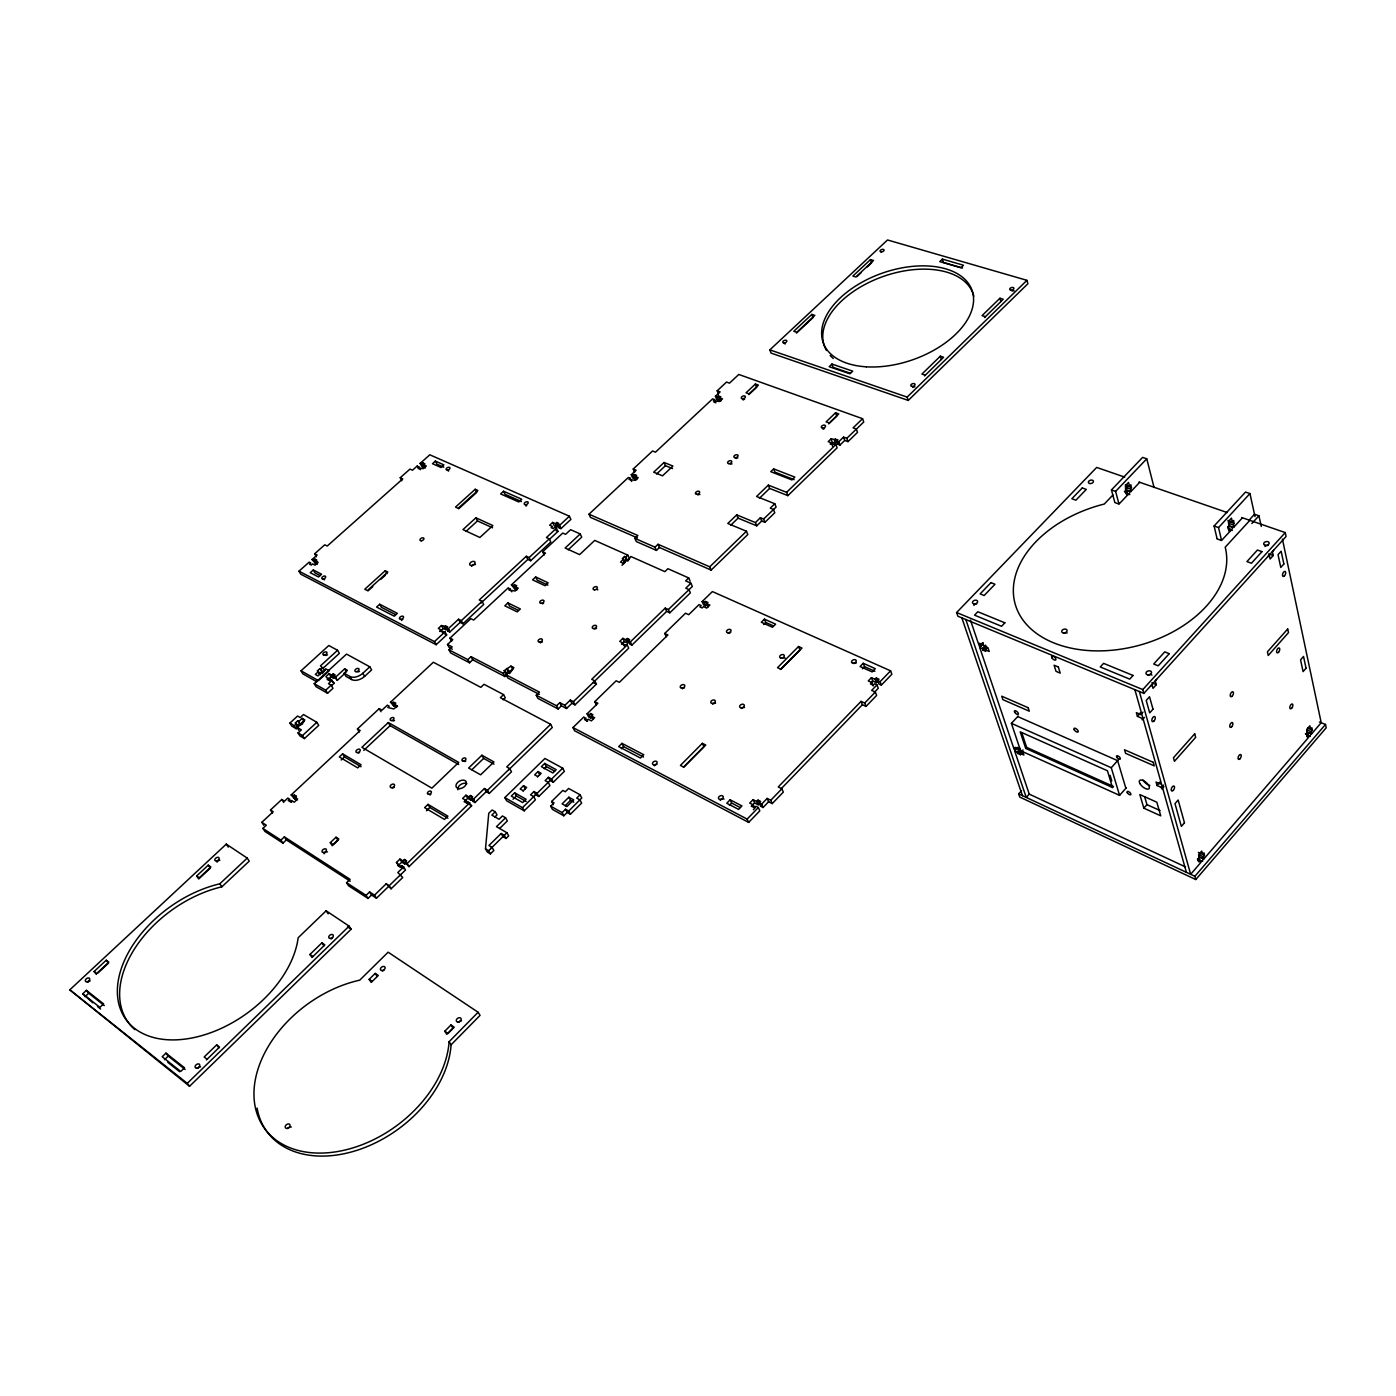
<?xml version="1.0" encoding="UTF-8"?>
<svg xmlns="http://www.w3.org/2000/svg" width="1396" height="1396" viewBox="0 0 1396 1396"><rect width="100%" height="100%" fill="white"/><g stroke="black" fill="none" stroke-linecap="round" stroke-linejoin="round"><path stroke-width="1.5" d="M499.698 828.421L507.341 820.918L505.561 817.759L496.487 826.659L506.905 832.731L508.685 835.89L506.067 838.473L504.288 835.314L501.164 833.482L488.932 845.487L492.055 847.355L493.852 850.496L490.415 853.881L487.309 852.014L485.494 848.873L488.757 813.31L492.142 809.994L495.231 811.774L496.993 814.932L494.742 817.131M1197.419 858.994L1200.246 860.285L1198.92 861.821L1198.675 854.596L1201.747 851.054L1202.637 854.352L1203.963 852.816L1203.893 858.941L1308.733 737.228L1308.244 734.994L1305.4 733.842M1308.244 734.994L1306.988 736.442L1306.97 729.166L1309.884 725.798L1310.6 729.183L1311.856 727.717L1312.38 730.195L1311.141 731.644L1311.612 733.877L1307.354 732.15L1306.865 729.916L1308.122 728.468M1311.612 733.877L1321.209 722.744L1282.418 539.135M1325.502 724.454L1326.2 727.805L1195.796 879.55L1194.889 876.287L1325.502 724.454L1319.429 722.029M1203.893 858.941L1199.653 856.987L1199.059 854.806L1200.386 853.27M1163.915 786.559L1161.786 788.949L1161.367 787.431L1157.057 785.529L1160.233 781.935M1161.367 787.431L1163.479 785.041M1143.83 808.162L1139.851 794.586L1156.83 802.211L1160.722 815.822L1143.83 808.162L1146.954 804.637L1144.685 796.872M982.924 644.045L979.695 647.43L1013.548 747.628L1016.113 748.78L1015.625 747.349L1018.906 749.966L1119.575 795.354L1126.31 787.815M1112.49 787.519L1107.429 770.749L1020.197 731.853L1025.711 748.396L1112.49 787.519L1113.45 786.471L1026.653 747.384L1021.837 732.9M1119.575 795.354L1111.268 767.73L1118.091 760.139M1144.441 717.404L1142.26 719.83L1141.806 718.242L1137.408 716.375L1140.689 712.745M1137.408 716.375L1136.361 712.693L1140.776 714.543L1142.958 712.117M1124.687 477.1L1096.68 467.433L956.609 612.53L957.865 616.212L1143.865 693.393L1286.082 536.483L1285.262 532.591L1241.637 517.515M1150.513 686.169L1151.944 684.581L1152.991 688.35L1156.307 684.686L1155.277 680.916L1156.603 679.451M1267.9 556.655L1269.261 555.154L1270.098 559.011L1273.222 555.556L1272.384 551.699L1273.641 550.321M1143.865 693.393L1142.801 689.589L1285.262 532.591M1029.096 794.272L1026.235 797.413L965.823 619.51M1195.796 879.55L1019.743 797.064L1018.661 793.888L1021.575 790.677M1248.827 520.446L1254.498 514.269L1258.93 515.787L1261.251 526.449M1249.839 520.359L1225.199 547.215A108.801 72.767 -15.2 0 1 1137.374 645.79A108.801 72.767 -15.2 0 1 1014.63 601.973A108.801 72.767 -15.2 0 1 1104.288 504.043L1112.891 495.022M1251.828 523.535L1258.93 515.787M1227.922 520.446L1232.354 521.999L1233.715 520.516L1233.593 527.409L1229.161 525.873L1228.567 523.291L1229.928 521.825L1234.361 523.36M1022.553 752.479L1020.493 754.695L1020.022 753.264L1023.093 749.931M1025.711 748.396L1026.653 747.384M1233.593 527.409L1242.44 517.794M1221.483 540.147L1218.534 527.583L1249.944 493.573L1245.494 492.073L1214.101 526.013L1217.05 538.577M1185.553 866.951L1029.236 794.115L1014.63 750.821L1017.701 747.488L1020.267 748.657L1017.195 751.99L1017.667 753.421L1020.493 754.695M1017.667 753.421L1020.755 750.088M1020.528 750.542L1011.402 723.355L1018.155 716.078M970.482 620.156L978.526 643.957L981.161 645.074L983.325 642.806M1124.391 491.287L1127.165 492.265L1125.804 493.678L1125.42 485.668L1128.544 482.405L1129.538 486.209L1130.882 484.796L1130.935 491.514L1139.712 482.301M982.871 650.1L982.348 648.547L985.576 645.144L986.1 646.697L982.871 650.1L985.768 651.339L985.244 649.786L987.408 647.517M1118.911 503.729L1115.596 491.409L1146.762 458.795L1142.591 457.399L1111.443 489.944L1114.776 502.246M1130.935 491.514L1126.799 490.066L1126.136 487.553L1127.479 486.14L1131.615 487.57M768.62 801.74L763.071 807.499L761.57 804.183L767.154 798.425L768.62 801.74L772.232 803.59L783.313 792.108L781.865 788.792L778.253 786.96L861.053 701.368L864.7 703.061L866.009 706.428L876.636 695.417L875.344 692.032L871.68 690.374L876.985 684.895L874.542 683.796L873.163 685.209L870.493 684.005L871.872 682.592L868.242 680.934L871.401 677.671L875.048 679.311L876.339 682.696L877.613 681.388L876.304 678.002L875.048 679.311M756.667 801.479L757.993 800.1L759.494 803.398L758.15 804.777L756.667 801.479L753.09 799.629L749.739 803.066L753.317 804.934L751.868 806.434L754.486 807.795L755.951 806.295L758.342 807.534L759.825 810.849L748.657 822.419L574.611 730.771L572.971 727.56L583.842 716.968L587.542 721.261L585.465 720.179M763.071 807.499L760.68 806.26L759.18 802.944L760.628 801.461L757.993 800.1M707.039 604.503L705.695 605.812L703.567 604.852L702.136 601.589L712.414 591.572L890.596 670.83L891.87 674.216L881.347 685.104L878.904 684.005L877.613 680.62L878.991 679.206L876.304 678.002M753.369 809.732L754.817 808.232L753.317 804.934M748.657 822.419L747.139 819.103L758.342 807.534M881.347 685.104L880.056 681.719L890.596 670.83M760.68 806.26L762.111 804.759M781.202 788.723L862.362 704.736L861.053 701.368M874.315 692.381L878.276 688.28L876.985 684.895M772.232 803.59L770.749 800.274L781.865 788.792M864.7 703.061L875.344 692.032M751.24 806.382L754.59 802.927L753.09 799.629M870.598 683.237L872.709 681.056L871.401 677.671M730.143 799.786L726.793 803.224L738.589 809.401L741.957 805.946L730.143 799.786L731.661 803.066L740.089 807.481M863.252 663.292L860.093 666.52L872.134 671.912L875.292 668.667L863.252 663.292L864.543 666.66L874.856 671.267M729.427 805.352L731.661 803.066M862.449 668.806L864.543 666.66M449.111 1041.695L478.113 1012.257L388.14 952.194L359.749 980.149A107.579 75.367 -36 0 0 254.229 1087.589A107.579 75.367 -36 0 0 344.934 1150.042A107.579 75.367 -36 0 0 449.111 1041.695L451.1 1044.801A107.44 75.367 -36 0 1 357.533 1150.13A107.44 75.367 -36 0 1 257.108 1108.058M451.1 1044.801L480.05 1015.363L478.113 1012.257M444.801 1031.225L450.96 1024.996L454.224 1027.212L448.064 1033.459L444.801 1031.225L446.772 1034.314L452.932 1028.084L450.96 1024.996M702.363 743.335L680.428 765.409L683.813 767.172L705.765 745.045L702.363 743.335L703.881 746.598L683.447 767.207M798.529 646.523L777.52 667.672L780.957 669.277L801.985 648.076L798.529 646.523L799.891 649.855L780.399 669.487M563.81 815.788L567.195 812.437L565.485 809.244L562.117 812.612L563.81 815.788L552.397 809.366L550.687 806.173L554.072 802.84L551.629 801.479L562.832 790.415L565.275 791.776L568.626 788.461L580.09 794.778L581.766 797.989L568.713 811.059L570.406 814.252L581.643 803.101L579.951 799.908L576.723 798.111L580.09 794.778M764.432 619.161L761.309 622.25L772.494 627.258L775.618 624.152L764.432 619.161L765.811 622.476L773.262 625.809M763.734 624.518L765.811 622.476M621.97 743.353L618.69 746.598L640.45 758.011L643.765 754.73L621.97 743.353L623.558 746.581L643.521 757.016M568.853 797.221L562.117 803.869L566.933 806.574L573.686 799.891L568.853 797.221L570.545 800.414L573.756 802.194M621.377 748.745L623.558 746.581M565.171 805.736L570.545 800.414M369.155 979.381L375.192 973.413L378.264 975.49L371.179 982.435L369.155 979.381L372.209 981.475M504.829 797.605L522.47 807.656L535.645 794.725L538.786 796.488L549.937 785.529L548.244 782.353L545.103 780.608L548.436 777.328L551.577 779.073L553.27 782.249L564.368 771.36L562.693 768.166L544.911 758.482L504.829 797.605L506.591 800.763L524.215 810.832L535.436 799.786L533.708 796.627L530.567 794.848L533.935 791.549L537.076 793.312L538.786 796.488M537.076 793.312L550.129 780.521L553.27 782.249M551.577 779.073L562.693 768.166M490.729 848.646L502.944 836.64L501.164 833.482M490.415 853.881L488.617 850.74L492.055 847.355M504.288 835.314L506.905 832.731M523.011 791.078L526.641 787.466L523.517 785.721L520.167 789.002L523.291 790.747M537.477 776.926L541.125 773.297L538.001 771.569L534.668 774.832L537.792 776.56M908.255 400.425L1027.91 283.72L1026.95 280.334L887.524 239.972L769.842 349.873L771.046 353.101L908.255 400.425L907.138 397.092L769.842 349.873M587.088 713.792L589.182 714.874L590.595 713.513L592.201 716.724L590.787 718.085L588.693 717.003L587.088 713.792L597.889 703.27L594.748 701.665L616.177 680.777L619.335 682.347L667.916 634.971L664.74 633.47L685.523 613.21L688.717 614.676L699.047 604.59L701.176 605.567L699.85 606.876L702.188 607.941L703.532 606.632L706.742 608.08L709.849 605.061L706.62 603.596L707.964 602.304L702.136 601.589M585.936 718.05L584.523 719.429L586.826 720.633L588.24 719.254L591.38 720.877L594.644 717.701L591.485 716.078L592.899 714.7L590.595 713.513M495.231 811.774L491.828 815.09L499.053 819.295L502.455 815.962L505.561 817.759M514.653 792.788L511.302 796.069L522.715 802.56L526.083 799.262L514.653 792.788L516.398 795.947L526.187 801.496M544.719 763.42L541.386 766.666L552.886 772.965L556.201 769.702L544.719 763.42L546.394 766.613L554.613 771.098M513.047 799.245L516.398 795.947M544.196 768.76L546.394 766.613M289.844 801.025L291.642 802.159L287.89 798.006L284.505 801.147L281.817 799.454L270.51 809.994L273.197 811.704L261.837 822.314L266.304 825.211L262.884 828.404L280.928 840.113L284.365 836.885L350.082 879.34L346.574 882.708L366.066 895.36L369.591 891.957L374.512 895.15L386.203 883.808L391.107 888.798L402.729 877.508L397.825 872.517L403.636 866.899L405.521 870.005L399.745 875.624M467.398 803.346L465.601 800.222L462.6 798.46L465.967 795.214L468.986 796.959L470.435 795.546L472.651 796.819L471.202 798.233L473.209 799.402L484.429 788.531L486.192 791.672L489.246 793.417L511.494 771.779L509.767 768.62L506.713 766.91L550.635 724.297L552.293 727.49L508.441 770.069M924.553 375.925L943.609 357.254L940.328 356.189L921.936 374.076L925.216 375.175M984.546 317.555L1003.235 299.233L999.937 298.238L982.051 315.636L985.349 316.648M247.214 858.104L226.292 844.126L69.8 989.834L189.559 1086.28L351.129 929.195L349.122 926.141L326.141 910.785L298.168 937.746A101.123 65.664 -35.6 0 1 197.499 1036.757A101.123 65.664 -35.6 0 1 118.049 982.051A101.123 65.664 -35.6 0 1 219.818 883.808L247.214 858.104L249.256 861.105L221.894 886.792A100.983 65.682 -35.6 0 0 133.283 950.868A100.983 65.682 -35.6 0 0 134.871 1029.655M907.138 397.092L1026.95 280.334M622.878 638.338L624.396 641.549L627.502 643.05L628.863 641.724L627.345 638.495L625.984 639.822L622.878 638.338L619.719 641.375L622.825 642.858L624.361 646.086M398.384 865.52L396.481 862.431L399.954 859.081L402.921 860.931L404.421 859.482L406.323 862.588L404.823 864.037L401.839 862.17L397.947 865.747L400.129 867.125L401.647 865.66L403.636 866.899M470.435 795.546L472.214 798.669L470.766 800.083L467.747 798.338L464.135 801.636L466.351 802.927L467.817 801.513L471.621 805.806L408.993 866.637L405.102 862.292L406.602 860.843L404.421 859.482M836.623 440.962L838.769 441.747L843.55 437.123L846.796 438.309L863.74 422.011L862.571 418.695L853.078 427.874L856.324 429.061L857.51 432.376L847.983 441.625L844.755 440.438L839.991 445.062L837.827 444.277L836.623 440.962L837.862 439.757L831.039 438.902L828.177 441.677L831.388 442.864L832.609 446.179M511.809 591.817L508.319 587.751L473.68 620.051L470.888 618.655L449.966 638.129L452.758 639.56L447.505 644.463L452.164 646.889L449.006 649.838L467.852 659.645L471.028 656.661L472.703 659.785L504.951 676.537L507.08 674.512L504.148 670.708L510.953 666.101L513.885 667.62L509.627 673.535L508.353 672.872L506.225 674.896L539.484 692.137L536.256 695.225L556.55 705.783L559.779 702.659L564.909 705.312L570.301 700.094L573.39 701.682L575.012 704.875L596.406 684.092L594.836 680.882L591.73 679.329L627.188 644.969L628.724 648.18L573.39 701.682M627.345 638.495L629.631 639.595L628.252 640.921L630.346 641.916L665.211 608.115L668.352 609.563L669.818 612.809L690.374 592.864L688.943 589.601L685.785 588.187L690.898 583.231L692.329 586.495L668.352 609.563M831.039 438.902L832.26 442.218L835.471 443.405L836.71 442.2L835.506 438.885M658.022 544.283L709.744 566.828L746.459 531.248L747.802 534.528L711.14 570.091L659.453 547.511L658.022 544.283L655.003 547.162L634.883 538.367L637.902 535.523L588.972 514.199L628.34 477.484L630.259 478.287L631.69 481.48M746.459 531.248L727.787 523.483L736.722 514.862L755.41 522.558L760.384 517.741L763.577 519.05L764.886 522.348L774.78 512.751L773.471 509.453L770.26 508.161L774.797 503.764L776.106 507.062L763.577 519.05M768.341 485.127L786.594 492.334L835.907 444.539L837.111 447.854L787.868 495.632L769.632 488.408L768.341 485.127L756.58 496.453L774.797 503.764M206.416 1059.965L219.521 1047.07L216.659 1044.889L204.165 1056.999L206.992 1059.198M309.947 954.463L321.918 942.858L324.849 944.848L312.006 957.499L309.947 954.463L312.861 956.487M346.574 882.708L348.546 885.779L368.038 898.431L371.545 895.028L376.466 898.221L388.14 886.896M837.827 444.277L839.083 443.073M559.779 702.659L561.401 705.835L566.532 708.505L571.924 703.287L575.012 704.875M628.252 640.921L629.788 644.132L631.865 645.144L666.677 611.361L669.818 612.809M405.102 862.292L407.091 863.531L469.841 802.683M471.202 798.233L472.982 801.374L474.431 799.96M736.722 514.862L738.065 518.143L756.737 525.838L761.692 521.04L764.886 522.348M386.203 883.808L389.187 885.71L400.827 874.402M484.429 788.531L487.483 790.258L509.767 768.62M472.982 801.374L475.006 802.543L486.192 791.672M69.8 989.834L187.273 1083.348L349.122 926.141M690.148 581.19L688.717 577.944L685.645 580.893L690.898 583.231M622.825 642.858L621.464 644.184L627.188 644.969M622.302 643.573L624.396 641.549M831.388 442.864L830.149 444.068L835.907 444.539M536.256 695.225L537.914 698.401L558.173 708.976L561.401 705.835M164.484 1059.704L168.235 1056.091L185.092 1069.406M481.917 755.236L468.637 768.027L480.643 774.815L493.957 761.954L481.917 755.236L483.662 758.394L493.975 764.153M426.461 810.744L429.828 807.499L447.889 818.196M828.666 423.895L836.762 416.078L835.558 412.78L826.1 421.889L829.276 423.04L838.752 413.914L835.558 412.78M471.883 769.737L483.662 758.394M730.632 525.315L738.065 518.143M759.372 498.32L769.632 488.408M773.663 468.882L770.749 471.691L791.898 479.927L794.83 477.1L773.663 468.882L774.955 472.162L794.167 479.648M165.95 1053.142L162.198 1056.755L180.73 1071.465L184.516 1067.8L165.95 1053.142L168.235 1056.091M427.996 804.375L424.611 807.638L444.469 819.435L447.872 816.154L427.996 804.375L429.828 807.499M503.101 699.815L505.265 697.773L503.572 694.615L500.344 697.686L550.635 724.297M634.883 538.367L636.349 541.578L656.434 550.39L659.453 547.511M471.028 656.661L503.293 673.378L505.422 671.354L507.08 674.512M622.005 565.275L625.042 562.379L623.576 559.185L620.522 562.065L623.523 563.408L626.577 560.529L627.868 561.105L630.817 556.481L664.88 571.645L667.916 568.713L688.717 577.944M624.501 556.481L625.792 557.056L627.816 555.137L629.282 558.348L627.275 560.267L624.501 556.481L622.267 558.592L623.576 559.185M505.823 673.849L512.611 669.26L510.953 666.101M623.75 561.803L625.966 559.691M831.929 364.059L829.172 366.694L849.955 373.814L852.729 371.161L831.929 364.059L833.098 367.34L850.112 373.168M942.387 259.115L939.752 261.61L960.867 267.77L963.502 265.24L942.387 259.115L943.399 262.431L962.577 268.015M330.294 842.66L336.017 837.216L338.844 838.996L333.121 844.458L330.294 842.66L332.248 845.714L337.954 840.27L336.017 837.216M449.006 649.838L450.699 652.962L469.527 662.768L472.703 659.785M262.884 828.404L264.891 831.423L282.934 843.149L286.355 839.903L350.204 881.225M664.077 462.477L653.677 472.214L662.524 475.827L672.924 466.055L664.077 462.477L665.456 465.688L672.523 468.55M388.315 722.535L361.896 747.296L431.888 788.164L458.726 762.425L388.315 722.535L390.112 725.623L458.656 764.502M656.556 474.029L665.456 465.688M363.745 750.367L390.112 725.623M755.41 384.022L746.057 392.8L749.059 393.881L758.412 385.104L755.41 384.022L756.667 387.268L748.884 394.579M516.974 589.932L515.368 586.791L516.712 585.552L511.407 584.889L545.504 553.095L542.643 551.786L562.763 533.063L565.624 534.336L570.615 529.677L580.213 533.953L581.713 537.128L568.172 549.797M289.687 799.123L288.222 800.501L290.211 801.74L291.555 800.466L294.259 802.177L297.645 799.001L294.94 797.308L296.406 795.947L291.153 794.952L360.168 730.527L357.428 728.956L379.206 708.645L381.963 710.198L387.373 705.155L389.205 706.184L387.809 707.493L393.916 708.959L397.162 705.922L394.387 704.387L395.783 703.061L390.514 702.223L433.336 662.245L480.817 687.356L484.028 684.302L503.572 694.615M511.407 584.889L514.88 588.938L516.223 587.699L514.618 584.558M82.748 993.778L86.43 990.34L103.548 1003.881L99.866 1007.354L82.748 993.778L92.834 1002.852M713.914 402.083L715.869 402.816L714.578 399.605L712.623 398.872L655.492 452.164L652.578 450.995L633.226 469.021L636.122 470.225L631.254 474.762L632.667 477.955L634.604 478.758L635.878 477.572M862.571 418.695L738.798 374.46L729.48 383.15L726.531 382.068L717.178 390.793L720.127 391.857L715.433 396.237L716.724 399.465L718.696 400.181L719.917 399.047M811.861 314.397L793.783 331.288L796.767 332.283L814.845 315.374L811.861 314.397L813.013 317.642L796.47 333.121M870.493 259.604L852.886 276.059L855.888 276.984L873.512 260.511L870.493 259.604L871.558 262.867L867.178 266.985M342.631 753.857L339.315 756.946L357.725 767.887L361.058 764.746L342.631 753.857L344.515 756.911L361.075 766.736M291.153 794.952L294.905 799.105L296.353 797.744L294.416 794.708M390.514 702.223L394.143 706.341L395.539 705.015L393.759 701.944M85.051 996.674L88.716 993.254L104.299 1005.556M580.213 533.953L565.136 548.035L579.619 554.613L594.731 540.409L627.816 555.137M397.563 706.149L396.167 707.458L394.387 704.387M507.917 602.898L504.829 605.812L517.218 611.884L520.342 608.953L507.917 602.898L509.54 606.039L518.387 610.384M535.663 576.949L532.591 579.829L545.068 585.727L548.139 582.83L535.663 576.949L537.233 580.108L547.913 585.151M856.917 276.583L861.315 272.464M341.2 760.017L344.515 756.911M442.759 632.964L441.084 629.858L438.327 628.444L441.45 625.53L447.61 626.734L446.249 627.991L448.099 628.933L458.534 619.231L460.191 622.354L462.983 623.768L483.697 604.468L482.074 601.344L479.264 599.966L526.275 556.289L529.101 557.597L530.672 560.738L550.792 541.997L549.274 538.839L546.429 537.547L556.446 528.246L557.964 531.405L549.396 539.38M94.125 971.511L106.236 960.221L108.783 962.193L96.673 973.483L94.125 971.511L96.411 974.425M196.627 875.99L208.248 865.154L210.883 866.951L199.244 877.805L196.627 875.99L198.721 878.974L210.325 868.138L208.248 865.154M97.912 973.012L108.487 963.153L106.236 960.221M510.221 588.676L508.877 589.915L515.141 591.032L518.213 588.152L515.368 586.791M630.259 478.287L629.003 479.474L635.302 480.381L638.234 477.641L635.32 476.437L636.593 475.251L631.254 474.762M714.578 399.605L713.356 400.739L719.69 401.49L722.517 398.855L719.568 397.755L720.79 396.621L715.433 396.237M441.084 629.858L439.723 631.132L444.958 631.847L446.65 634.953L436.163 644.708L300.733 574.175L298.988 571.173L309.144 562.134L310.785 562.972L309.476 564.141L311.273 565.083L312.599 563.897L315.06 565.171L318.114 562.448L315.636 561.192L316.857 560.11L315.042 559.185L313.734 560.354L312.093 559.517L317.136 555.015L314.676 553.758L324.762 544.806L327.222 546.045L402.746 478.88L400.233 477.729L409.97 469.091L412.483 470.225L417.334 465.898L420.597 469.702M556.446 528.246L554.561 527.409L553.252 528.613L551.176 527.688L552.484 526.466L549.658 525.21L552.642 522.436L555.468 523.692L556.76 522.488L558.836 523.413L557.545 524.617L559.447 525.472L560.948 528.63L570.894 519.382L569.394 516.223L429.811 454.799L420.144 463.402L421.732 466.439L423.407 467.189L424.663 466.072M440.002 631.55L443.143 628.636L449.285 629.84L447.924 631.097L446.249 627.991M552.642 522.436L554.16 525.594L556.987 526.85L558.278 525.646M298.988 571.173L434.47 641.602L444.958 631.847M559.447 525.472L569.394 516.223M556.76 522.488L559.063 527.775L560.354 526.571M458.534 619.231L461.326 620.644L482.074 601.344M529.101 557.597L549.274 538.839M447.924 631.097L449.774 632.039L460.191 622.354M480.905 603.089L527.845 559.43L530.672 560.738M302.217 718.382L304.851 719.952L301.571 722.971L302.723 723.652L296.947 727.229L301.361 729.846L298.063 732.9L299.966 735.954L304.398 738.589L318.707 725.379L316.822 722.308L303.508 714.543L300.227 717.561L297.592 716.008L289.914 723.058L291.816 726.112L296.196 728.712L298.395 726.688L295.359 722.971L297.767 720.737L300.803 724.472L304.101 721.453L302.217 718.382L298.919 721.418M344.131 673.273L349.942 676.502A9.912 6.073 -29.7 0 0 362.82 673.273L369.818 666.817L371.615 669.923L364.618 676.379A9.894 6.073 -29.7 0 1 351.757 679.59L345.946 676.362L344.131 673.273L347.36 670.307L344.69 668.824L335.511 677.235L333.731 676.24L335.145 674.949L333.19 673.867L331.794 675.158L329.124 673.675L325.896 676.641L330.381 681.196M298.063 732.9L302.496 735.535L316.822 722.308M314.222 683.674L325.722 690.182L331.149 685.192L332.981 688.28L327.571 693.271L316.072 686.727L314.222 683.674L346.54 654.096L369.818 666.817M331.585 685.611L334.115 683.29L330.486 679.224L329.09 680.515L327.135 679.416L328.549 678.124M333.731 676.24L337.343 680.323L344.986 673.308M289.914 723.058L294.294 725.658L296.493 723.634M295.359 722.971L297.261 726.025L299.669 723.791L300.803 724.472M328.81 678.718L330.974 676.746L333.627 678.229L335.023 676.938L333.19 673.867M332.265 680.218L328.479 683.691L331.149 685.192M465.985 531.387L477.484 520.9L492.561 527.81M323.837 667.532L339.35 653.363L337.553 650.292L320.452 665.892L324.902 670.412L322.755 672.383L319.789 668.684L317.433 670.83L320.399 674.53L317.433 670.83M318.567 671.476L315.339 674.425L317.956 675.908L321.185 672.942L322.336 673.587L325.704 668.824L329.212 670.778L318.445 680.637L301.03 670.795L328.81 645.51L337.553 650.292M319.789 668.684L320.923 669.312L323.069 667.358M319.265 673.902L321.621 671.738M503.59 491.235L500.64 493.922L518.771 501.967L521.72 499.245L503.59 491.235L505.125 494.341L521.441 501.565M379.695 604.241L376.588 607.068L394.23 616.194L397.337 613.35L379.695 604.241L381.405 607.295L395.522 614.589M475.914 517.794L462.949 529.608L479.858 537.477L492.875 525.559L475.914 517.794L477.484 520.9M368.073 590.857L372.784 586.582M380.637 579.462L385.366 575.204M458.621 508.807L476.786 492.352L475.216 489.263L455.515 507.097L458.167 508.319L477.868 490.45L475.216 489.263M385.244 570.72L364.775 589.234L367.375 590.56L387.844 572.011L385.244 570.72L386.936 573.773M312.093 559.517L315.461 563.356L316.77 562.187L315.042 559.185M313.315 569.987L310.244 572.709L318.532 576.984L321.586 574.262L313.315 569.987L315.042 572.988L320.016 575.553M435.378 461.116L432.481 463.699L440.996 467.486L443.911 464.885L435.378 461.116L436.948 464.17L443.771 467.189M419.027 466.648L417.753 467.782L423.407 468.62L426.321 466.02L423.791 464.885L424.96 463.856L423.093 463.036L421.836 464.153L420.144 463.402M1138.962 482.039L1227.258 512.559M1125.385 484.761L1129.538 486.209M1126.136 487.553L1130.271 488.984M1228.567 523.291L1233 524.844M1111.443 489.944L1115.596 491.409M1214.101 526.013L1218.534 527.583M1268.702 553.95L1273.222 555.556M1114.863 502.577L1118.999 504.061L1127.828 494.777L1127.165 492.265M1217.138 538.908L1221.552 540.496L1230.452 530.812L1229.859 528.246L1228.497 529.712L1227.852 526.885L1229.213 525.402L1228.323 521.528L1231.464 518.108L1232.354 521.999M1307.755 728.014L1312.38 730.195M1306.865 729.916L1311.141 731.644M1151.822 682.853L1156.307 684.686M956.609 612.53L1142.801 689.589M979.695 647.43L982.348 648.547M985.244 649.786L989.223 651.461L988.019 647.866L980.638 643.521L981.161 645.074M637.396 537.879L590.456 517.375L588.972 514.199M1017.701 716.567L1117.638 760.645L1125.874 788.304M1011.402 723.355L1111.268 767.73M559.063 527.775L560.948 528.63M556.062 530.567L557.964 531.405M877.613 680.62L880.056 681.719M1146.954 804.637L1160.093 810.57M872.709 681.056L876.339 682.696M1014.63 750.821L1017.195 751.99M1020.022 753.264L1023.879 755.027L1022.779 751.711M1198.396 852.398L1204.626 855.225M1199.059 854.806L1203.3 856.743M862.362 704.736L866.009 706.428M1018.661 793.888L1194.889 876.287M593.317 682.522L596.406 684.092M767.154 798.425L770.749 800.274M444.801 634.011L446.65 634.953M504.148 670.708L505.422 671.354M759.18 802.944L761.57 804.183M754.59 802.927L758.15 804.777M452.304 649.192L449.198 647.587L447.505 644.463M539.275 694.353L507.882 678.055L506.225 674.896M572.971 727.56L747.139 819.103M565.485 809.244L568.713 811.059M567.195 812.437L570.406 814.252M334.115 683.29L330.486 679.224M550.687 806.173L562.117 812.612M316.805 681.737L302.88 673.849L301.03 670.795M469.614 804.637L471.621 805.806M502.944 836.64L506.067 838.473M297.261 726.025L298.395 726.688M485.494 848.873L488.617 850.74M396.481 862.431L401.35 867.387M347.587 926.839L351.129 929.195M97.493 1006.551L100.617 1009.029M167.852 1062.373L179.648 1071.727M86.43 990.34L88.716 993.254M187.273 1083.348L189.559 1086.28M216.659 1044.889L218.893 1047.855M219.818 883.808L221.894 886.792M226.292 844.126L228.333 847.128M321.918 942.858L323.959 945.895M261.837 822.314L263.827 825.333M280.928 840.113L282.934 843.149M326.141 910.785L328.147 913.839M375.192 973.413L377.217 976.485M284.365 836.885L286.355 839.903M270.51 809.994L272.499 813.013M281.817 799.454L283.772 802.491M292.951 796.069L294.905 799.105M294.94 797.308L296.877 800.344M366.066 895.36L368.038 898.431M369.591 891.957L371.545 895.028M374.512 895.15L376.466 898.221M389.187 885.71L391.107 888.798M294.294 725.658L296.196 728.712M297.767 720.737L299.669 723.791M302.496 735.535L304.398 738.589M296.947 727.229L298.849 730.283M399.954 859.081L401.839 862.17M401.647 865.66L403.549 868.748M407.091 863.531L408.993 866.637M402.921 860.931L404.823 864.037M325.722 690.182L327.571 693.271M357.428 728.956L359.261 732.028M320.923 669.312L322.755 672.383M331.794 675.158L333.627 678.229M329.124 673.675L330.974 676.746M335.511 677.235L337.343 680.323M349.942 676.502L351.757 679.59M344.69 668.824L346.505 671.912M379.206 708.645L381.003 711.733M362.82 673.273L364.618 676.379M392.346 703.252L394.143 706.341M314.676 553.758L316.403 556.777M315.636 561.192L317.363 564.193M313.734 560.354L315.461 563.356M468.986 796.959L470.766 800.083M465.967 795.214L467.747 798.338M473.209 799.402L475.006 802.543M487.483 790.258L489.246 793.417M522.47 807.656L524.215 810.832M434.47 641.602L436.163 644.708M441.45 625.53L443.143 628.636M523.517 785.721L525.245 788.897M448.099 628.933L449.774 632.039M445.568 625.687L447.261 628.793M533.935 791.549L535.645 794.725M444.225 626.944L445.9 630.05M449.966 638.129L451.658 641.235M467.852 659.645L469.527 662.768M551.629 801.479L553.34 804.654M538.001 771.569L539.694 774.745M548.436 777.328L550.129 780.521M461.326 620.644L462.983 623.768M400.233 477.729L401.839 480.765M503.293 673.378L504.951 676.537M507.76 669.138L509.418 672.296M506.504 668.475L508.161 671.633M417.334 465.898L418.922 468.951M423.093 463.036L425.361 467.939M421.836 464.153L423.407 467.189M556.55 705.783L558.173 708.976M564.909 705.312L566.532 708.505M513.292 585.797L514.88 588.938M570.301 700.094L571.924 703.287M591.485 716.078L593.091 719.289M589.182 714.874L590.787 718.085M594.748 701.665L596.354 704.875M526.275 556.289L527.845 559.43M542.643 551.786L544.196 554.945M555.468 523.692L556.987 526.85M625.984 639.822L627.502 643.05M630.346 641.916L631.865 645.144M625.792 557.056L627.275 560.267M664.74 633.47L666.224 636.716M665.211 608.115L666.677 611.361M655.003 547.162L656.434 550.39M633.191 475.565L634.604 478.758M633.226 469.021L634.639 472.214M634.465 474.378L636.733 479.631M704.282 602.549L705.695 605.812M705.608 601.24L708.051 606.876M709.744 566.828L711.14 570.091M755.41 522.558L756.737 525.838M760.384 517.741L761.692 521.04M717.178 390.793L718.469 394.004M718.626 395.818L720.86 400.984M717.404 396.97L718.696 400.181M786.594 492.334L787.868 495.632M871.872 682.592L873.181 685.96M838.769 441.747L839.991 445.062M834.267 440.089L835.471 443.405M846.796 438.309L847.983 441.625M843.55 437.123L844.755 440.438M961.844 617.852L1022.43 795.65M940.328 356.189L941.393 359.54M1110.064 775.286L1111.757 780.87M999.937 298.238L1000.915 301.606M1140.323 712.955L1140.776 714.543M1159.954 782.441L1160.39 783.959L1156.062 782.039L1157.057 785.529M1139.363 691.526L1190.648 874.315L1200.839 862.466L1200.246 860.285M1134.878 689.659L1186.408 872.326M1146.762 458.795L1154.056 487.483M1249.944 493.573L1255.004 516.59M833.307 358.475A78.804 45.946 -19.3 0 1 830.166 355.474M826.484 350.501A78.804 45.946 -19.3 0 1 881.469 277.089A78.804 45.946 -19.3 0 1 973.815 296.249M784.918 343.992A2.111 1.222 -21.1 0 1 785.407 343.748M1011.995 291.101A2.181 1.274 -17.5 0 1 1014.089 290.874M912.81 387.442A2.216 1.344 -19.1 0 1 914.938 386.884M1307.092 736.756A2.6 1.867 -10.1 0 1 1310.216 736.355M1200.071 861.262A2.635 1.989 -12.3 0 1 1202.671 861.227M1305.906 733.825A2.6 1.867 -10.1 0 1 1309.291 732.935A2.6 1.867 -10.1 0 1 1310.39 735.256A2.6 1.867 -10.1 0 1 1307.197 736.53M1197.873 860.774A2.635 1.989 -12.3 0 1 1199.618 857.842A2.635 1.989 -12.3 0 1 1202.846 859.343A2.635 1.989 -12.3 0 1 1199.984 861.751M325.914 655.474A2.251 1.361 -29.9 0 1 327.484 654.916M357.882 672.034A2.286 1.396 -29.7 0 1 359.487 671.476M458.638 1022.395A2.67 1.902 -33.6 0 1 461.465 1020.825M382.818 971.023A2.583 1.78 -33.7 0 1 384.336 969.784M287.89 1128.526A2.74 1.92 -38.1 0 1 291.328 1127.026M88.088 982.243A2.513 1.588 -37 0 1 90.182 980.865M217.043 862.17A2.408 1.518 -33.9 0 1 218.212 860.843M218.771 860.547A2.408 1.518 -33.9 0 1 219.887 860.285M197.831 1068.376A2.652 1.762 -37.7 0 1 198.808 1067.434M199.401 1067.102A2.652 1.762 -37.7 0 1 200.605 1066.841M331.184 938.985A2.53 1.71 -33.8 0 1 332.667 937.763M697.808 495.004A2.216 1.361 -23.1 0 1 699.92 494.463M730.422 464.205A2.216 1.344 -22.4 0 1 732.028 463.926M823.047 429.305A2.216 1.361 -20.7 0 1 824.513 428.502M743.108 400.006A2.146 1.274 -21.9 0 1 744.539 399.221M736.181 458.516A2.199 1.344 -22.3 0 1 737.769 457.958M782.667 658.144A2.443 1.64 -22.5 0 1 785.337 658.284M712.85 704.195A2.373 1.605 -24.3 0 1 715.572 703.27M682.365 688.839A2.426 1.623 -24.7 0 1 684.581 687.862M728.991 633.208A2.391 1.571 -23.4 0 1 730.701 632.615M654.358 765.828A2.478 1.693 -26 0 1 656.975 764.38M720.266 800.362A2.53 1.78 -25 0 1 724.053 799.088M853.898 663.606A2.46 1.675 -21.1 0 1 856.272 663.03M741.712 708.487A2.46 1.675 -23.7 0 1 744.522 707.528M324.204 579.881A2.146 1.256 -29 0 1 324.657 579.549M401.507 620.505A2.216 1.344 -28.5 0 1 402.816 619.475M448.308 471.15A2.094 1.204 -26.5 0 1 448.727 470.818M526.013 506.137A2.164 1.291 -25.7 0 1 526.781 505.422M471.726 566.183A2.932 1.762 -27 0 1 475.495 564.508M457.853 789.77A5.636 3.717 -29.6 0 1 460.628 784.587A5.636 3.717 -29.6 0 1 466.875 783.732M392.782 788.112A2.391 1.553 -30.7 0 1 394.387 787.239M324.116 853.759A2.443 1.588 -32.5 0 1 327.484 851.892M358.563 753.125A2.338 1.483 -30.7 0 1 359.575 752.444M429.898 795.022A2.181 1.431 -30.2 0 1 430.823 794.394M393.026 721.069A2.094 1.326 -29.8 0 1 394.51 720.563M464.798 761.57A2.146 1.413 -29.3 0 1 465.81 761.117M597.314 589.793A2.269 1.431 -25.4 0 1 597.837 589.827M542.486 603.822A2.269 1.413 -26.3 0 1 543.55 603.351M540.339 642.91A2.303 1.466 -26.7 0 1 542.433 641.968M594.888 629.038A2.303 1.483 -25.7 0 1 596.546 628.462M1228.969 531.004A2.74 1.815 -13 0 1 1232.267 530.497M1127.287 494.76A2.635 1.71 -15.2 0 1 1129.853 494.568M1064.537 633.121A2.74 1.867 -16.3 0 1 1067.19 632.981M1227.608 527.566A2.757 1.815 -13.1 0 1 1231.185 526.571A2.757 1.815 -13.1 0 1 1232.267 528.805A2.757 1.815 -13.1 0 1 1228.864 530.183M1124.914 492.142A2.635 1.71 -15.2 0 1 1128.055 490.642A2.635 1.71 -15.2 0 1 1129.835 492.387A2.635 1.71 -15.2 0 1 1127.008 494.201M973.937 605.393A2.652 1.78 -18.3 0 1 976.711 603.857M1148.681 674.931A2.844 1.989 -14.3 0 1 1151.979 675.106M1265.003 546.534A2.792 1.85 -12.2 0 1 1268.196 545.452M982.435 642.771A2.618 1.501 -66.6 0 1 980.201 646.4A2.618 1.501 -66.6 0 1 979.381 643.224M1017.091 747.488A2.513 1.396 -65.4 0 1 1014.909 749.844A2.513 1.396 -65.4 0 1 1014.124 747.506M1149.885 785.494A6.282 2.792 40.5 0 1 1142.992 779.945M1184.471 822.837L1181.348 826.415L1174.996 803.625L1178.154 800.013L1184.471 822.837M1306.045 668.248L1303.079 671.616L1300.566 659.854L1303.532 656.469L1306.045 668.248M1194.714 733.79L1173.46 757.749L1174.437 761.309L1195.657 737.35L1194.714 733.79M1287.705 628.985L1267.411 651.845L1268.231 655.474L1288.491 632.615L1287.705 628.985M1152.991 709.203L1149.693 712.867L1146.221 700.426L1149.536 696.744L1152.991 709.203M1283.866 563.984L1280.778 567.422L1278.038 554.666L1281.144 551.228L1283.866 563.984M1169.255 653.677L1158.209 665.822L1153.707 664.007L1164.753 651.88L1169.255 653.677M1261.984 551.629L1251.444 563.234L1246.907 561.611L1257.447 550.024L1261.984 551.629M1133.046 675.455L1129.713 679.119L1100.257 666.974L1103.59 663.362L1133.046 675.455M1004.858 622.825L1001.56 626.298L974.548 615.165L977.828 611.745L1004.858 622.825M990.986 582.638L980.149 593.893L984.145 595.516L994.999 584.243L990.986 582.638M1082.249 487.972L1071.866 498.738L1075.897 500.187L1086.297 489.403L1082.249 487.972M1058.325 666.974L1054.12 665.229L1056.022 671.354L1060.21 673.116L1058.325 666.974M1028.154 707.72L1001.735 696.203L1002.904 699.658L1029.288 711.192L1028.154 707.72M1153.253 762.321L1124.53 749.792L1125.56 753.317L1154.248 765.863L1153.253 762.321M866.27 366.816A78.891 45.911 -19.3 0 0 973.204 294.87A78.891 45.911 -19.3 0 0 853.288 287.559A78.891 45.911 -19.3 0 0 866.27 366.816M783.871 342.945A2.111 1.222 -21.1 0 0 786.838 341.025A2.111 1.222 -21.1 0 0 783.714 340.764A2.111 1.222 -21.1 0 0 783.871 342.945M881.173 251.943A2.077 1.169 -19.5 0 0 884.052 250.093A2.077 1.169 -19.5 0 0 880.928 249.901A2.077 1.169 -19.5 0 0 881.173 251.943M1010.948 290.159A2.199 1.274 -17.5 0 0 1013.915 288.222A2.199 1.274 -17.5 0 0 1010.547 287.995A2.199 1.274 -17.5 0 0 1010.948 290.159M912.007 386.43A2.234 1.344 -19.1 0 0 915.061 384.424A2.234 1.344 -19.1 0 0 911.71 384.092A2.234 1.344 -19.1 0 0 912.007 386.43M324.204 655.108A2.251 1.361 -29.9 0 0 326.978 652.578A2.251 1.361 -29.9 0 0 323.628 652.77A2.251 1.361 -29.9 0 0 324.204 655.108M356.242 671.703A2.286 1.396 -29.7 0 0 359.034 669.138A2.286 1.396 -29.7 0 0 355.614 669.312A2.286 1.396 -29.7 0 0 356.242 671.703M457.958 1022.047A2.67 1.902 -33.5 0 0 461.151 1018.818A2.67 1.902 -33.5 0 0 457.085 1018.783A2.67 1.902 -33.5 0 0 457.958 1022.047M381.963 970.569A2.6 1.78 -33.7 0 0 385.104 967.463A2.6 1.78 -33.7 0 0 381.23 967.463A2.6 1.78 -33.7 0 0 381.963 970.569M287.367 1128.404A2.74 1.92 -38 0 0 289.897 1124.653A2.74 1.92 -38 0 0 285.656 1125.542A2.74 1.92 -38 0 0 287.367 1128.404M87.11 981.772A2.513 1.588 -37 0 0 89.588 978.474A2.513 1.588 -37 0 0 85.802 979.346A2.513 1.588 -37 0 0 87.11 981.772M216.694 860.913A2.426 1.518 -33.9 0 0 218.998 857.807A2.426 1.518 -33.9 0 0 215.263 858.697A2.426 1.518 -33.9 0 0 216.694 860.913M197.08 1068.097A2.652 1.762 -37.7 0 0 199.611 1064.537A2.652 1.762 -37.7 0 0 195.562 1065.427A2.652 1.762 -37.7 0 0 197.08 1068.097M330.206 938.444A2.548 1.71 -33.8 0 0 333.312 935.442A2.548 1.71 -33.8 0 0 329.561 935.442A2.548 1.71 -33.8 0 0 330.206 938.444M696.499 494.236A2.234 1.361 -23.1 0 0 699.658 492.177A2.234 1.361 -23.1 0 0 696.447 491.758A2.234 1.361 -23.1 0 0 696.499 494.236M728.695 463.647A2.216 1.344 -22.4 0 0 731.801 461.605A2.216 1.344 -22.4 0 0 728.59 461.221A2.216 1.344 -22.4 0 0 728.695 463.647M822.453 428.049A2.234 1.361 -20.7 0 0 825.542 426.007A2.234 1.361 -20.7 0 0 822.244 425.658A2.234 1.361 -20.7 0 0 822.453 428.049M742.358 398.733A2.164 1.274 -21.9 0 0 745.394 396.761A2.164 1.274 -21.9 0 0 742.253 396.429A2.164 1.274 -21.9 0 0 742.358 398.733M734.977 457.679A2.216 1.344 -22.3 0 0 738.083 455.637A2.216 1.344 -22.3 0 0 734.872 455.253A2.216 1.344 -22.3 0 0 734.977 457.679M780.905 658.057A2.443 1.64 -22.5 0 0 784.325 655.736A2.443 1.64 -22.5 0 0 780.73 655.125A2.443 1.64 -22.5 0 0 780.905 658.057M712.466 703.462A2.373 1.605 -24.3 0 0 715.188 700.757A2.373 1.605 -24.3 0 0 711.367 700.914A2.373 1.605 -24.3 0 0 712.466 703.462M681.929 688.158A2.426 1.623 -24.7 0 0 684.721 685.401A2.426 1.623 -24.7 0 0 680.847 685.576A2.426 1.623 -24.7 0 0 681.929 688.158M727.665 632.754A2.391 1.571 -23.4 0 0 731.033 630.486A2.391 1.571 -23.4 0 0 727.56 629.91A2.391 1.571 -23.4 0 0 727.665 632.754M654.201 764.868A2.478 1.693 -26 0 0 657.062 762.007A2.478 1.693 -26 0 0 653.136 762.129A2.478 1.693 -26 0 0 654.201 764.868M720.284 799.454A2.548 1.78 -25 0 0 723.18 796.488A2.548 1.78 -25 0 0 719.097 796.61A2.548 1.78 -25 0 0 720.284 799.454M852.851 663.187A2.478 1.675 -21.1 0 0 856.272 660.849A2.478 1.675 -21.1 0 0 852.572 660.238A2.478 1.675 -21.1 0 0 852.851 663.187M740.857 707.789A2.46 1.675 -23.7 0 0 744.312 705.451A2.46 1.675 -23.7 0 0 740.718 704.806A2.46 1.675 -23.7 0 0 740.857 707.789M323.017 579.026A2.146 1.256 -29 0 0 325.669 576.653A2.146 1.256 -29 0 0 322.476 576.88A2.146 1.256 -29 0 0 323.017 579.026M400.809 619.318A2.216 1.344 -28.5 0 0 403.514 616.823A2.216 1.344 -28.5 0 0 400.146 617.032A2.216 1.344 -28.5 0 0 400.809 619.318M447.418 470.068A2.094 1.204 -26.5 0 0 449.931 467.8A2.094 1.204 -26.5 0 0 446.737 468.079A2.094 1.204 -26.5 0 0 447.418 470.068M525.611 504.724A2.164 1.291 -25.7 0 0 528.177 502.368A2.164 1.291 -25.7 0 0 524.826 502.63A2.164 1.291 -25.7 0 0 525.611 504.724M421.295 540.793A2.146 1.274 -27.5 0 0 423.913 538.437A2.146 1.274 -27.5 0 0 420.632 538.682A2.146 1.274 -27.5 0 0 421.295 540.793M471.551 565.485A2.932 1.762 -27 0 0 475.059 562.239A2.932 1.762 -27 0 0 470.557 562.553A2.932 1.762 -27 0 0 471.551 565.485M459.563 788.653A5.654 3.717 -29.6 0 0 466.334 782.109A5.654 3.717 -29.6 0 0 457.696 782.371A5.654 3.717 -29.6 0 0 459.563 788.653M391.63 787.676A2.391 1.553 -30.7 0 0 394.527 784.918A2.391 1.553 -30.7 0 0 390.915 785.023A2.391 1.553 -30.7 0 0 391.63 787.676M323.436 852.537A2.443 1.588 -32.5 0 0 326.42 849.693A2.443 1.588 -32.5 0 0 322.808 849.763A2.443 1.588 -32.5 0 0 323.436 852.537M357.359 752.619A2.356 1.483 -30.6 0 0 360.22 749.914A2.356 1.483 -30.6 0 0 356.713 750.053A2.356 1.483 -30.6 0 0 357.359 752.619M428.747 794.324A2.181 1.431 -30.2 0 0 431.364 791.811A2.181 1.431 -30.2 0 0 428.066 791.916A2.181 1.431 -30.2 0 0 428.747 794.324M391.421 720.563A2.094 1.326 -29.8 0 0 393.969 718.19A2.094 1.326 -29.8 0 0 390.81 718.312A2.094 1.326 -29.8 0 0 391.421 720.563M463.315 761.152A2.164 1.413 -29.3 0 0 465.898 758.674A2.164 1.413 -29.3 0 0 462.6 758.778A2.164 1.413 -29.3 0 0 463.315 761.152M594.626 589.827A2.269 1.431 -25.4 0 0 597.296 587.297A2.269 1.431 -25.4 0 0 593.719 587.524A2.269 1.431 -25.4 0 0 594.626 589.827M541.299 603.334A2.269 1.413 -26.3 0 0 543.969 600.804A2.269 1.413 -26.3 0 0 540.444 601.013A2.269 1.413 -26.3 0 0 541.299 603.334M539.589 642.125A2.303 1.466 -26.7 0 0 542.311 639.543A2.303 1.466 -26.7 0 0 538.734 639.734A2.303 1.466 -26.7 0 0 539.589 642.125M593.806 628.601A2.321 1.483 -25.7 0 0 596.511 626.001A2.321 1.483 -25.7 0 0 592.881 626.211A2.321 1.483 -25.7 0 0 593.806 628.601M1063.368 632.929A2.74 1.867 -16.4 0 0 1067.068 630.364A2.74 1.867 -16.4 0 0 1062.775 629.718A2.74 1.867 -16.4 0 0 1063.368 632.929M974.007 603.91A2.652 1.78 -18.3 0 0 977.636 601.432A2.652 1.78 -18.3 0 0 973.553 600.821A2.652 1.78 -18.3 0 0 974.007 603.91M1089.927 483.557A2.6 1.675 -16 0 0 1093.417 481.184A2.6 1.675 -16 0 0 1089.334 480.713A2.6 1.675 -16 0 0 1089.927 483.557M1147.739 674.844A2.844 1.989 -14.3 0 0 1151.525 672.191A2.844 1.989 -14.3 0 0 1147.023 671.476A2.844 1.989 -14.3 0 0 1147.739 674.844M1264.863 545.173A2.792 1.85 -12.3 0 0 1269.173 543.271A2.792 1.85 -12.3 0 0 1265.247 541.892A2.792 1.85 -12.3 0 0 1264.863 545.173M1278.562 652.264A2.652 1.309 -67.5 0 0 1279.294 648.041A2.652 1.309 -67.5 0 0 1276.642 651.042A2.652 1.309 -67.5 0 0 1278.562 652.264M1231.743 726.67A2.583 1.274 -66.5 0 0 1232.424 722.605A2.583 1.274 -66.5 0 0 1229.806 725.571A2.583 1.274 -66.5 0 0 1231.743 726.67M1240.067 758.691A2.635 1.291 -66.2 0 0 1240.747 754.573A2.635 1.291 -66.2 0 0 1238.095 757.609A2.635 1.291 -66.2 0 0 1240.067 758.691M1291.719 708.156A2.6 1.256 -66.9 0 0 1292.434 704.055A2.6 1.256 -66.9 0 0 1289.852 707.022A2.6 1.256 -66.9 0 0 1291.719 708.156M1173.355 790.258A2.687 1.361 -65.6 0 0 1174.001 786.07A2.687 1.361 -65.6 0 0 1171.244 789.194A2.687 1.361 -65.6 0 0 1173.355 790.258M1154.091 720.912A2.775 1.431 -66.3 0 0 1154.736 716.549A2.775 1.431 -66.3 0 0 1151.892 719.725A2.775 1.431 -66.3 0 0 1154.091 720.912M1284.477 575.815A2.687 1.344 -68.3 0 0 1285.21 571.488A2.687 1.344 -68.3 0 0 1282.54 574.454A2.687 1.344 -68.3 0 0 1284.477 575.815M1232.267 696.046A2.67 1.344 -66.8 0 0 1232.965 691.823A2.67 1.344 -66.8 0 0 1230.26 694.859A2.67 1.344 -66.8 0 0 1232.267 696.046M1139.834 783.488A6.282 2.775 40.6 0 0 1148.664 789.002A6.282 2.775 40.6 0 0 1144.511 781.271A6.282 2.775 40.6 0 0 1139.834 783.488M1074.239 729.742A2.652 1.169 41.6 0 0 1077.939 732.045A2.652 1.169 41.6 0 0 1076.107 728.712A2.652 1.169 41.6 0 0 1074.239 729.742M1051.851 657.725A2.722 1.256 42.2 0 0 1055.62 660.029A2.722 1.256 42.2 0 0 1053.718 656.521A2.722 1.256 42.2 0 0 1051.851 657.725M1014.648 712.222A2.583 1.117 42.3 0 0 1018.19 714.438A2.583 1.117 42.3 0 0 1016.358 711.175A2.583 1.117 42.3 0 0 1014.648 712.222M1116.713 757.103A2.426 1.082 41 0 0 1120.098 759.197A2.426 1.082 41 0 0 1118.458 756.196A2.426 1.082 41 0 0 1116.713 757.103M1127.287 792.666A2.391 1.047 40.7 0 0 1130.62 794.778A2.391 1.047 40.7 0 0 1129.032 791.846A2.391 1.047 40.7 0 0 1127.287 792.666"/></g></svg>
